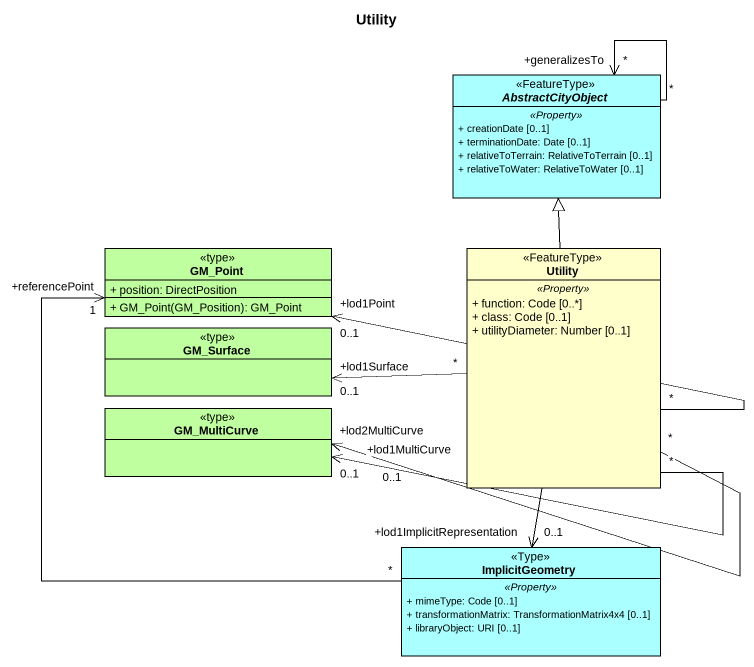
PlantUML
@startuml
title Utility
hide circle
hide empty members
skinparam classAttributeIconSize 0
abstract class AbstractCityObject <<FeatureType>> #AAFFFF {
  .. <<Property>> ..
  + creationDate [0..1]
  + terminationDate: Date [0..1]
  + relativeToTerrain: RelativeToTerrain [0..1]
  + relativeToWater: RelativeToWater [0..1]
}
class GM_Point <<type>> #C0FFA0 {
  + position: DirectPosition
  + GM_Point(GM_Position): GM_Point
}
class Utility <<FeatureType>> {
  .. <<Property>> ..
  + function: Code [0..*]
  + class: Code [0..1]
  + utilityDiameter: Number [0..1]
}
class GM_Surface <<type>> #C0FFA0
class GM_MultiCurve <<type>> #C0FFA0
class ImplicitGeometry <<Type>> #AAFFFF {
  .. <<Property>> ..
  + mimeType: Code [0..1]
  + transformationMatrix: TransformationMatrix4x4 [0..1]
  + libraryObject: URI [0..1]
}
AbstractCityObject "*" --> "+generalizesTo\n*" AbstractCityObject
Utility -up-|> AbstractCityObject
Utility "*" -left-> "+lod1Point\n0..1" GM_Point
Utility "*" -left-> "+lod1Surface\n0..1" GM_Surface
Utility "*" -left-> "+lod1MultiCurve\n0..1" GM_MultiCurve
Utility "*" -left-> "+lod2MultiCurve\n0..1" GM_MultiCurve
Utility --> "+lod1ImplicitRepresentation\n0..1" ImplicitGeometry
ImplicitGeometry "*" -up-> "+referencePoint\n1" GM_Point
@enduml
